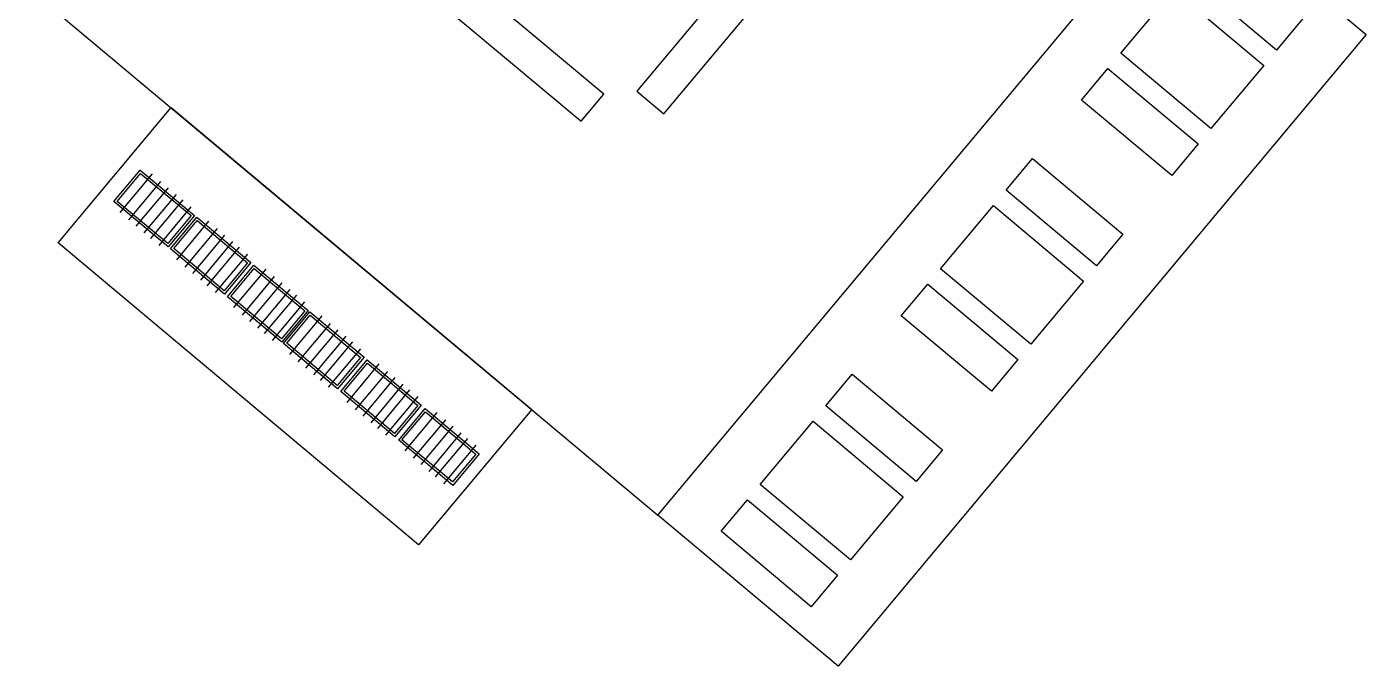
# Model space of a CAD drawing. Header units: millimetres. Extents: x 496 to 139339, y -41630 to 84383.
# Drawn here: x 43003 to 54398, y 11719 to 17154 of the extents above; entities that cross this region are included whole.
import ezdxf

# ---------------------------------------------------------------- set-up
doc = ezdxf.new("R2010")
doc.units = ezdxf.units.MM
doc.layers.add('мебель', color=44, linetype='Continuous', lineweight=25)
doc.layers.add('территория', color=74, linetype='Continuous', lineweight=25)

msp = doc.modelspace()

# ---------------------------------------------------------------- linework, layer by layer
at = {"layer": 'мебель'}
for p, q in [((43799, 15575), (44073, 15903)), ((43871, 15512), (44145, 15840)), ((43935, 15459), (44209, 15786)), ((44003, 15402), (44277, 15729)), ((44060, 15354), (44334, 15682)), ((44129, 15296), (44403, 15624)), ((44279, 15174), (44553, 15501)), ((44351, 15111), (44625, 15438)), ((44415, 15057), (44689, 15384)), ((44483, 15000), (44757, 15328)), ((44539, 14953), (44813, 15280)), ((44609, 14895), (44883, 15222)), ((44766, 14767), (45040, 15094)), ((44837, 14703), (45111, 15031)), ((44902, 14650), (45176, 14977)), ((44969, 14593), (45243, 14921)), ((45026, 14546), (45300, 14873)), ((45095, 14488), (45369, 14815)), ((45241, 14369), (45515, 14696)), ((45313, 14306), (45587, 14633)), ((45377, 14252), (45651, 14579)), ((45445, 14195), (45719, 14523)), ((45502, 14148), (45776, 14475)), ((45571, 14090), (45845, 14417)), ((45728, 13961), (46002, 14289)), ((45800, 13898), (46074, 14225)), ((45864, 13844), (46138, 14172)), ((45932, 13788), (46206, 14115)), ((45989, 13740), (46263, 14068)), ((46058, 13682), (46332, 14010)), ((46221, 13549), (46495, 13876)), ((46293, 13486), (46567, 13813)), ((46357, 13432), (46631, 13760)), ((46425, 13375), (46699, 13703)), ((46481, 13328), (46755, 13655)), ((46551, 13270), (46825, 13597))]:
    msp.add_line(p, q, dxfattribs=at)
for points in [[(48424, 16414), (49514, 17718), (49284, 17911), (48193, 16607), (48424, 16414)], [(52869, 17597), (53093, 17866), (53860, 17224), (53636, 16956), (52869, 17597)], [(46415, 17443), (47719, 16352), (47912, 16582), (46608, 17673), (46415, 17443)], [(52310, 16930), (52760, 17467), (53527, 16825), (53077, 16289), (52310, 16930)], [(51977, 16531), (52201, 16800), (52968, 16158), (52744, 15890), (51977, 16531)], [(51335, 15765), (51560, 16033), (52327, 15391), (52102, 15123), (51335, 15765)], [(43745, 15668), (43969, 15936), (44430, 15551), (44205, 15283), (43745, 15668)], [(50777, 15097), (51226, 15634), (51993, 14992), (51544, 14456), (50777, 15097)], [(44225, 15266), (44449, 15535), (44910, 15150), (44685, 14881), (44225, 15266)], [(44711, 14859), (44936, 15128), (45396, 14743), (45172, 14474), (44711, 14859)], [(50443, 14698), (50668, 14967), (51435, 14325), (51210, 14057), (50443, 14698)], [(45187, 14461), (45411, 14730), (45872, 14345), (45647, 14076), (45187, 14461)], [(45674, 14054), (45899, 14322), (46359, 13937), (46134, 13669), (45674, 14054)], [(49801, 13932), (50026, 14200), (50793, 13558), (50568, 13290), (49801, 13932)], [(46167, 13641), (46391, 13910), (46851, 13525), (46627, 13256), (46167, 13641)], [(49243, 13264), (49692, 13801), (50459, 13159), (50010, 12623), (49243, 13264)], [(48909, 12866), (49134, 13134), (49901, 12492), (49676, 12224), (48909, 12866)]]:
    msp.add_lwpolyline(points, dxfattribs=at)
for points in [[(43773, 15670), (43972, 15908), (44401, 15549), (44203, 15311)], [(44253, 15269), (44452, 15507), (44881, 15147), (44682, 14909)], [(44740, 14862), (44938, 15099), (45368, 14740), (45169, 14502)], [(45215, 14464), (45414, 14702), (45843, 14342), (45645, 14104)], [(45702, 14056), (45901, 14294), (46331, 13935), (46132, 13697)], [(46195, 13644), (46394, 13882), (46823, 13522), (46624, 13285)]]:
    msp.add_lwpolyline(points, close=True, dxfattribs=at)
at = {"layer": 'территория'}
for points in [[(47335, 22671), (43003, 17494), (48372, 13002), (52704, 18179)], [(49906, 11719), (48372, 13002), (52704, 18179)], [(53094, 18178), (54398, 17087), (49906, 11719)], [(43269, 15317), (44231, 16467), (47299, 13900), (46336, 12750), (43269, 15317)]]:
    msp.add_lwpolyline(points, dxfattribs=at)

doc.saveas('drawing.dxf')
